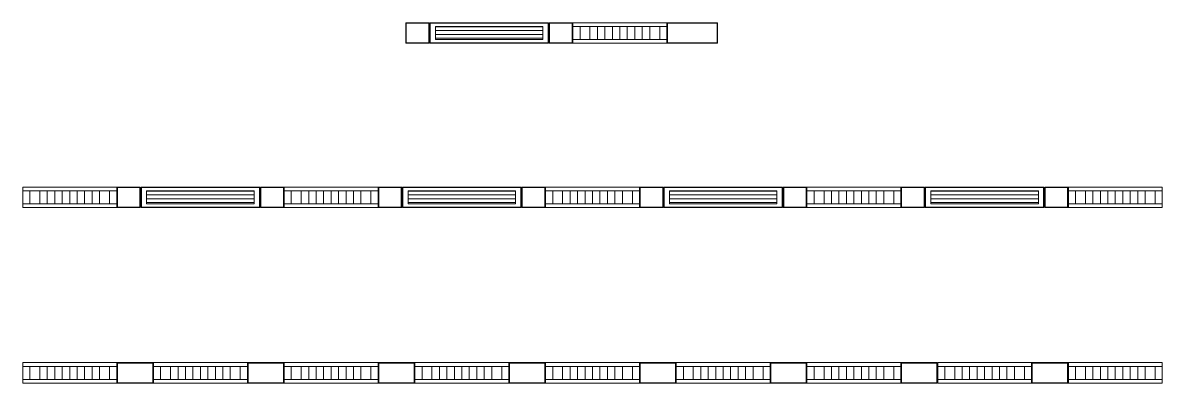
# Model space of a CAD drawing. Header units: millimetres. Extents: x 813027 to 1148939, y -931049 to -10.
# Drawn here: x 945511 to 960768, y -849544 to -844719 of the extents above; entities that cross this region are included whole.
import ezdxf

# ---------------------------------------------------------------- set-up
doc = ezdxf.new("R2010")
doc.units = ezdxf.units.MM
doc.linetypes.add('DPA_Hidden 50', pattern=[3, 2, -1])
doc.layers.add('A-GLAZ-CURT', color=2, linetype='Continuous', lineweight=9)

# ---------------------------------------------------------------- blocks, each defined once
blk = doc.blocks.new('DPA_CP_Metal Ceiling Luminaire1 - Linear Luminaire 2-14739897-4160 - LOWER PLATFORM LEVEL - REFLECTED CEILING GENERAL PLAN')
at = {"layer": 'A-GLAZ-CURT'}
for p, q in [((901768, -114474), (901768, -114199)), ((901768, -114199), (903025, -114199)), ((901768, -114199), (901768, -114474)), ((903025, -114199), (901768, -114199)), ((901768, -114199), (903025, -114199)), ((901768, -114249), (901768, -114474)), ((901768, -114249), (903025, -114249)), ((903025, -114199), (903025, -114474)), ((903025, -114474), (903025, -114199)), ((903025, -114249), (903025, -114474)), ((901768, -114424), (903025, -114424)), ((903025, -114474), (901768, -114474)), ((903025, -114474), (901768, -114474)), ((901768, -114474), (903025, -114474))]:
    blk.add_line(p, q, dxfattribs=at)
at = {"layer": 'A-GLAZ-CURT', "linetype": 'DPA_Hidden 50'}
for p, q in [((901863, -114249), (901863, -114424)), ((901996, -114249), (901996, -114424)), ((902096, -114249), (902096, -114424)), ((902196, -114249), (902196, -114424)), ((902296, -114249), (902296, -114424)), ((902396, -114249), (902396, -114424)), ((902496, -114249), (902496, -114424)), ((902596, -114249), (902596, -114424)), ((902696, -114249), (902696, -114424)), ((902796, -114249), (902796, -114424)), ((902930, -114249), (902930, -114424))]:
    blk.add_line(p, q, dxfattribs=at)
blk = doc.blocks.new('DPA_CP_Metal Ceiling Panel - Horizontal with Gap-20306943-4160 - LOWER PLATFORM LEVEL - REFLECTED CEILING GENERAL PLAN')
at = {"layer": 'A-GLAZ-CURT'}
for p, q in [((910030, -114474), (910030, -114199)), ((910030, -114199), (910513, -114199)), ((910030, -114474), (910030, -114199)), ((910030, -114199), (910513, -114199)), ((910513, -114199), (910030, -114199)), ((910030, -114199), (910030, -114474)), ((910513, -114199), (910030, -114199)), ((910030, -114199), (910030, -114474)), ((910030, -114474), (910030, -114199)), ((910030, -114199), (910513, -114199)), ((910035, -114469), (910035, -114204)), ((910035, -114204), (910508, -114204)), ((910508, -114204), (910508, -114469)), ((910513, -114474), (910513, -114199)), ((910513, -114199), (910513, -114474)), ((910513, -114474), (910513, -114199)), ((910513, -114474), (910513, -114199)), ((910513, -114199), (910513, -114474)), ((910030, -114474), (910513, -114474)), ((910513, -114474), (910030, -114474)), ((910030, -114474), (910513, -114474)), ((910030, -114474), (910513, -114474)), ((910513, -114474), (910030, -114474)), ((910035, -114469), (910508, -114469))]:
    blk.add_line(p, q, dxfattribs=at)
blk = doc.blocks.new('DPA_CP_Metal Ceiling Panel - Horizontal with Gap-20308794-4160 - LOWER PLATFORM LEVEL - REFLECTED CEILING GENERAL PLAN')
at = {"layer": 'A-GLAZ-CURT'}
for p, q in [((910201, -109924), (910201, -109649)), ((910201, -109649), (910513, -109649)), ((910201, -109924), (910201, -109649)), ((910201, -109649), (910513, -109649)), ((910513, -109649), (910201, -109649)), ((910201, -109649), (910201, -109924)), ((910513, -109649), (910201, -109649)), ((910201, -109649), (910201, -109924)), ((910201, -109924), (910201, -109649)), ((910201, -109649), (910513, -109649)), ((910206, -109919), (910206, -109654)), ((910206, -109654), (910508, -109654)), ((910508, -109654), (910508, -109919)), ((910513, -109924), (910513, -109649)), ((910513, -109649), (910513, -109924)), ((910513, -109924), (910513, -109649)), ((910513, -109924), (910513, -109649)), ((910513, -109649), (910513, -109924)), ((910201, -109924), (910513, -109924)), ((910513, -109924), (910201, -109924)), ((910201, -109924), (910513, -109924)), ((910201, -109924), (910513, -109924)), ((910513, -109924), (910201, -109924)), ((910206, -109919), (910508, -109919))]:
    blk.add_line(p, q, dxfattribs=at)
blk = doc.blocks.new('DPA_CP_Metal Ceiling Air Supply - Linear Diffuser Air Supply-14762131-4160 - LOWER PLATFORM LEVEL - REFLECTED CEILING GENERAL PLAN')
at = {"layer": 'A-GLAZ-CURT'}
h = blk.add_hatch(dxfattribs=at)
h.set_pattern_fill('FP_13', color=256, style=0, pattern_type=2)
h.set_pattern_definition([(180, (909396.33, -109824.28), (6e-15, 50), [])])
h.paths.add_polyline_path([(908676, -109874), (910116, -109874), (910116, -109699), (908676, -109699)])
for p, q in [((908601, -109924), (908601, -109649)), ((908601, -109649), (910191, -109649)), ((908601, -109924), (908601, -109649)), ((908601, -109649), (910191, -109649)), ((910191, -109649), (908601, -109649)), ((908601, -109649), (908601, -109924)), ((910191, -109649), (908601, -109649)), ((908601, -109649), (908601, -109924)), ((908601, -109924), (908601, -109649)), ((908601, -109649), (910191, -109649)), ((908606, -109919), (908606, -109654)), ((908606, -109654), (910186, -109654)), ((910186, -109654), (910186, -109919)), ((910191, -109924), (910191, -109649)), ((910191, -109649), (910191, -109924)), ((910191, -109924), (910191, -109649)), ((910191, -109924), (910191, -109649)), ((910191, -109649), (910191, -109924)), ((910116, -109699), (908676, -109699)), ((908676, -109699), (908676, -109874)), ((908676, -109874), (908676, -109699)), ((908676, -109699), (910116, -109699)), ((908676, -109874), (908676, -109699)), ((908676, -109699), (910116, -109699)), ((910116, -109699), (908676, -109699)), ((908676, -109699), (908676, -109874)), ((910116, -109874), (910116, -109699)), ((910116, -109699), (910116, -109874)), ((910116, -109699), (910116, -109874)), ((910116, -109874), (910116, -109699)), ((908601, -109924), (910191, -109924)), ((910191, -109924), (908601, -109924)), ((908601, -109924), (910191, -109924)), ((908601, -109924), (910191, -109924)), ((910191, -109924), (908601, -109924)), ((908606, -109919), (910186, -109919)), ((908676, -109874), (910116, -109874)), ((910116, -109874), (908676, -109874)), ((910116, -109874), (908676, -109874)), ((908676, -109874), (910116, -109874))]:
    blk.add_line(p, q, dxfattribs=at)
blk = doc.blocks.new('DPA_CP_Metal Ceiling Panel - Horizontal with Gap-20310714-4160 - LOWER PLATFORM LEVEL - REFLECTED CEILING GENERAL PLAN')
at = {"layer": 'A-GLAZ-CURT'}
for p, q in [((954146, -109924), (954146, -109649)), ((954146, -109649), (954821, -109649)), ((954146, -109924), (954146, -109649)), ((954146, -109649), (954821, -109649)), ((954821, -109649), (954146, -109649)), ((954146, -109649), (954146, -109924)), ((954821, -109649), (954146, -109649)), ((954146, -109649), (954146, -109924)), ((954146, -109924), (954146, -109649)), ((954146, -109649), (954821, -109649)), ((954151, -109919), (954151, -109654)), ((954151, -109654), (954816, -109654)), ((954816, -109654), (954816, -109919)), ((954821, -109924), (954821, -109649)), ((954821, -109649), (954821, -109924)), ((954821, -109924), (954821, -109649)), ((954821, -109924), (954821, -109649)), ((954821, -109649), (954821, -109924)), ((954146, -109924), (954821, -109924)), ((954821, -109924), (954146, -109924)), ((954146, -109924), (954821, -109924)), ((954146, -109924), (954821, -109924)), ((954821, -109924), (954146, -109924)), ((954151, -109919), (954816, -109919))]:
    blk.add_line(p, q, dxfattribs=at)
blk = doc.blocks.new('*U308')
at = {"layer": 'A-GLAZ-CURT'}
for name, p in [('DPA_CP_Metal Ceiling Panel - Horizontal with Gap-20308794-4160 - LOWER PLATFORM LEVEL - REFLECTED CEILING GENERAL PLAN', (-1006651, 105342)), ('DPA_CP_Metal Ceiling Air Supply - Linear Diffuser Air Supply-14762131-4160 - LOWER PLATFORM LEVEL - REFLECTED CEILING GENERAL PLAN', (-1004730, 105342)), ('DPA_CP_Metal Ceiling Panel - Horizontal with Gap-20308794-4160 - LOWER PLATFORM LEVEL - REFLECTED CEILING GENERAL PLAN', (-1004730, 105342)), ('DPA_CP_Metal Ceiling Luminaire1 - Linear Luminaire 2-14739897-4160 - LOWER PLATFORM LEVEL - REFLECTED CEILING GENERAL PLAN', (-995980, 109892)), ('DPA_CP_Metal Ceiling Panel - Horizontal with Gap-20310714-4160 - LOWER PLATFORM LEVEL - REFLECTED CEILING GENERAL PLAN', (-1047096, 105342)), ('DPA_CP_Metal Ceiling Luminaire1 - Linear Luminaire 2-14739897-4160 - LOWER PLATFORM LEVEL - REFLECTED CEILING GENERAL PLAN', (-1003346, 107692)), ('DPA_CP_Metal Ceiling Panel - Horizontal with Gap-20308794-4160 - LOWER PLATFORM LEVEL - REFLECTED CEILING GENERAL PLAN', (-1010518, 103142)), ('DPA_CP_Metal Ceiling Air Supply - Linear Diffuser Air Supply-14762131-4160 - LOWER PLATFORM LEVEL - REFLECTED CEILING GENERAL PLAN', (-1008596, 103142)), ('DPA_CP_Metal Ceiling Panel - Horizontal with Gap-20308794-4160 - LOWER PLATFORM LEVEL - REFLECTED CEILING GENERAL PLAN', (-1008596, 103142)), ('DPA_CP_Metal Ceiling Luminaire1 - Linear Luminaire 2-14739897-4160 - LOWER PLATFORM LEVEL - REFLECTED CEILING GENERAL PLAN', (-999846, 107692)), ('DPA_CP_Metal Ceiling Panel - Horizontal with Gap-20308794-4160 - LOWER PLATFORM LEVEL - REFLECTED CEILING GENERAL PLAN', (-1007018, 103142)), ('DPA_CP_Metal Ceiling Air Supply - Linear Diffuser Air Supply-14762131-4160 - LOWER PLATFORM LEVEL - REFLECTED CEILING GENERAL PLAN', (-1005096, 103142)), ('DPA_CP_Metal Ceiling Panel - Horizontal with Gap-20308794-4160 - LOWER PLATFORM LEVEL - REFLECTED CEILING GENERAL PLAN', (-1005096, 103142)), ('DPA_CP_Metal Ceiling Luminaire1 - Linear Luminaire 2-14739897-4160 - LOWER PLATFORM LEVEL - REFLECTED CEILING GENERAL PLAN', (-996346, 107692)), ('DPA_CP_Metal Ceiling Panel - Horizontal with Gap-20308794-4160 - LOWER PLATFORM LEVEL - REFLECTED CEILING GENERAL PLAN', (-1003518, 103142)), ('DPA_CP_Metal Ceiling Air Supply - Linear Diffuser Air Supply-14762131-4160 - LOWER PLATFORM LEVEL - REFLECTED CEILING GENERAL PLAN', (-1001596, 103142)), ('DPA_CP_Metal Ceiling Panel - Horizontal with Gap-20308794-4160 - LOWER PLATFORM LEVEL - REFLECTED CEILING GENERAL PLAN', (-1001596, 103142)), ('DPA_CP_Metal Ceiling Luminaire1 - Linear Luminaire 2-14739897-4160 - LOWER PLATFORM LEVEL - REFLECTED CEILING GENERAL PLAN', (-992846, 107692)), ('DPA_CP_Metal Ceiling Panel - Horizontal with Gap-20308794-4160 - LOWER PLATFORM LEVEL - REFLECTED CEILING GENERAL PLAN', (-1000018, 103142)), ('DPA_CP_Metal Ceiling Air Supply - Linear Diffuser Air Supply-14762131-4160 - LOWER PLATFORM LEVEL - REFLECTED CEILING GENERAL PLAN', (-998096, 103142)), ('DPA_CP_Metal Ceiling Panel - Horizontal with Gap-20308794-4160 - LOWER PLATFORM LEVEL - REFLECTED CEILING GENERAL PLAN', (-998096, 103142)), ('DPA_CP_Metal Ceiling Luminaire1 - Linear Luminaire 2-14739897-4160 - LOWER PLATFORM LEVEL - REFLECTED CEILING GENERAL PLAN', (-989346, 107692)), ('DPA_CP_Metal Ceiling Luminaire1 - Linear Luminaire 2-14739897-4160 - LOWER PLATFORM LEVEL - REFLECTED CEILING GENERAL PLAN', (-1003346, 105342)), ('DPA_CP_Metal Ceiling Panel - Horizontal with Gap-20306943-4160 - LOWER PLATFORM LEVEL - REFLECTED CEILING GENERAL PLAN', (-1010346, 105342)), ('DPA_CP_Metal Ceiling Luminaire1 - Linear Luminaire 2-14739897-4160 - LOWER PLATFORM LEVEL - REFLECTED CEILING GENERAL PLAN', (-1001596, 105342)), ('DPA_CP_Metal Ceiling Panel - Horizontal with Gap-20306943-4160 - LOWER PLATFORM LEVEL - REFLECTED CEILING GENERAL PLAN', (-1008596, 105342)), ('DPA_CP_Metal Ceiling Luminaire1 - Linear Luminaire 2-14739897-4160 - LOWER PLATFORM LEVEL - REFLECTED CEILING GENERAL PLAN', (-999846, 105342)), ('DPA_CP_Metal Ceiling Panel - Horizontal with Gap-20306943-4160 - LOWER PLATFORM LEVEL - REFLECTED CEILING GENERAL PLAN', (-1006846, 105342)), ('DPA_CP_Metal Ceiling Luminaire1 - Linear Luminaire 2-14739897-4160 - LOWER PLATFORM LEVEL - REFLECTED CEILING GENERAL PLAN', (-998096, 105342)), ('DPA_CP_Metal Ceiling Panel - Horizontal with Gap-20306943-4160 - LOWER PLATFORM LEVEL - REFLECTED CEILING GENERAL PLAN', (-1005096, 105342)), ('DPA_CP_Metal Ceiling Luminaire1 - Linear Luminaire 2-14739897-4160 - LOWER PLATFORM LEVEL - REFLECTED CEILING GENERAL PLAN', (-996346, 105342)), ('DPA_CP_Metal Ceiling Panel - Horizontal with Gap-20306943-4160 - LOWER PLATFORM LEVEL - REFLECTED CEILING GENERAL PLAN', (-1003346, 105342)), ('DPA_CP_Metal Ceiling Luminaire1 - Linear Luminaire 2-14739897-4160 - LOWER PLATFORM LEVEL - REFLECTED CEILING GENERAL PLAN', (-994596, 105342)), ('DPA_CP_Metal Ceiling Panel - Horizontal with Gap-20306943-4160 - LOWER PLATFORM LEVEL - REFLECTED CEILING GENERAL PLAN', (-1001596, 105342)), ('DPA_CP_Metal Ceiling Luminaire1 - Linear Luminaire 2-14739897-4160 - LOWER PLATFORM LEVEL - REFLECTED CEILING GENERAL PLAN', (-992846, 105342)), ('DPA_CP_Metal Ceiling Panel - Horizontal with Gap-20306943-4160 - LOWER PLATFORM LEVEL - REFLECTED CEILING GENERAL PLAN', (-999846, 105342)), ('DPA_CP_Metal Ceiling Luminaire1 - Linear Luminaire 2-14739897-4160 - LOWER PLATFORM LEVEL - REFLECTED CEILING GENERAL PLAN', (-991096, 105342)), ('DPA_CP_Metal Ceiling Panel - Horizontal with Gap-20306943-4160 - LOWER PLATFORM LEVEL - REFLECTED CEILING GENERAL PLAN', (-998096, 105342)), ('DPA_CP_Metal Ceiling Luminaire1 - Linear Luminaire 2-14739897-4160 - LOWER PLATFORM LEVEL - REFLECTED CEILING GENERAL PLAN', (-989346, 105342))]:
    blk.add_blockref(name, p, dxfattribs=at)

msp = doc.modelspace()

# ---------------------------------------------------------------- block references
msp.add_blockref('*U308', (1047090, -840411.7))

doc.saveas('drawing.dxf')
